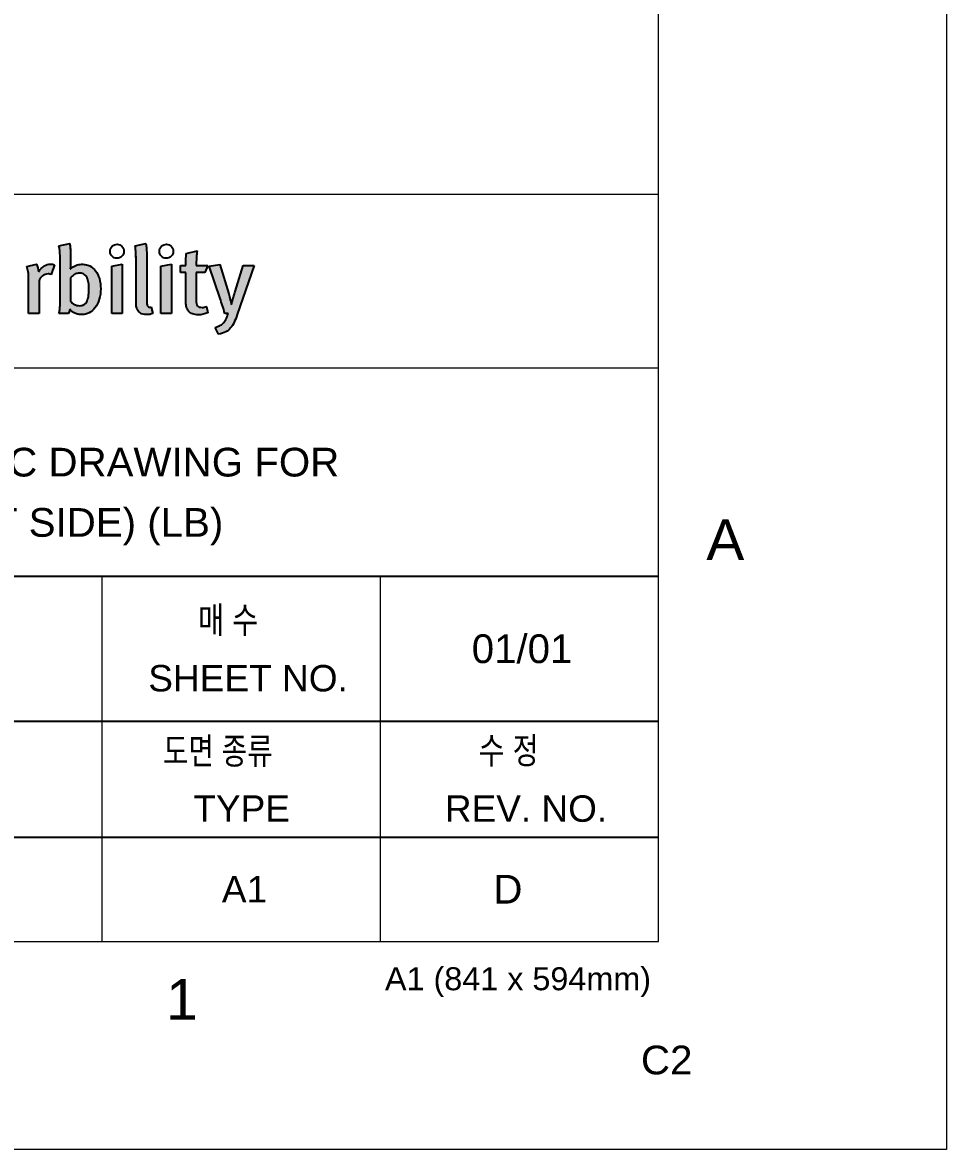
# Model space of a CAD drawing. Header units: inches. Extents: x 996 to 1837, y 0 to 594.
# Drawn here: x 1756.4 to 1836.8, y 0 to 98.1 of the extents above; entities that cross this region are included whole.
import ezdxf
from ezdxf.enums import TextEntityAlignment as Align

# ---------------------------------------------------------------- set-up
doc = ezdxf.new("R2010")
doc.units = ezdxf.units.IN
doc.header["$MEASUREMENT"] = 0
for name, color, linetype in [('BG 0 -1', 7, 'Continuous'), ('BG _U+B808_U+C774_U+C5B4 1', 7, 'Continuous'), ('BG Default', 7, 'Continuous'), ('BG VPORT', 7, 'Continuous'), ('FRAME', 7, 'Continuous')]:
    doc.layers.add(name, color=color, linetype=linetype)
doc.styles.add('Arial', font='arial.ttf')

msp = doc.modelspace()

# ---------------------------------------------------------------- hatches: boundary and pattern name
at = {"layer": 'BG 0 -1', "linetype": 'ByBlock', "true_color": 0x005bac}
h = msp.add_hatch(color=154, dxfattribs=at)
edge = h.paths.add_edge_path()
edge.add_spline(control_points=[(1767.759, 72.746), (1767.593, 72.68), (1767.411, 72.647), (1767.212, 72.647), (1766.98, 72.647), (1766.802, 72.692), (1766.678, 72.784), (1766.554, 72.875), (1766.462, 72.982), (1766.404, 73.106), (1766.346, 73.231), (1766.313, 73.361), (1766.305, 73.496), (1766.297, 73.631), (1766.293, 73.743), (1766.293, 73.832), (1766.293, 73.832), (1766.293, 77.402), (1766.293, 77.402), (1766.293, 77.546), (1766.291, 77.674), (1766.288, 77.788), (1766.286, 77.901), (1766.28, 78.004), (1766.272, 78.098), (1766.264, 78.192), (1766.255, 78.282), (1766.247, 78.367), (1766.239, 78.453), (1766.226, 78.54), (1766.21, 78.629), (1766.21, 78.629), (1767.146, 78.836), (1767.146, 78.836), (1767.179, 78.708), (1767.2, 78.554), (1767.208, 78.372), (1767.216, 78.189), (1767.22, 77.96), (1767.22, 77.684), (1767.22, 77.684), (1767.22, 74.13), (1767.22, 74.13), (1767.22, 73.986), (1767.222, 73.872), (1767.225, 73.786), (1767.227, 73.7), (1767.233, 73.631), (1767.241, 73.579), (1767.25, 73.526), (1767.259, 73.485), (1767.27, 73.454), (1767.281, 73.424), (1767.295, 73.398), (1767.312, 73.376), (1767.339, 73.337), (1767.382, 73.31), (1767.44, 73.293), (1767.498, 73.276), (1767.554, 73.282), (1767.61, 73.31), (1767.61, 73.31), (1767.759, 72.746), (1767.759, 72.746)], knot_values=[0, 0, 0, 0, 1, 1, 1, 2, 2, 2, 3, 3, 3, 4, 4, 4, 5, 5, 5, 6, 6, 6, 7, 7, 7, 8, 8, 8, 9, 9, 9, 10, 10, 10, 11, 11, 11, 12, 12, 12, 13, 13, 13, 14, 14, 14, 15, 15, 15, 16, 16, 16, 17, 17, 17, 18, 18, 18, 19, 19, 19, 20, 20, 20, 21, 21, 21, 21], degree=3, periodic=0)
h = msp.add_hatch(color=154, dxfattribs=at)
edge = h.paths.add_edge_path()
edge.add_spline(control_points=[(1772.539, 72.813), (1772.274, 72.691), (1772.001, 72.63), (1771.719, 72.63), (1771.515, 72.63), (1771.343, 72.658), (1771.205, 72.713), (1771.067, 72.768), (1770.955, 72.846), (1770.87, 72.945), (1770.784, 73.044), (1770.722, 73.159), (1770.683, 73.289), (1770.645, 73.419), (1770.625, 73.558), (1770.625, 73.707), (1770.625, 73.707), (1770.625, 76.3), (1770.625, 76.3), (1770.625, 76.3), (1770.161, 76.3), (1770.161, 76.3), (1770.161, 76.3), (1770.161, 76.93), (1770.161, 76.93), (1770.161, 76.93), (1770.625, 76.93), (1770.625, 76.93), (1770.625, 77.107), (1770.627, 77.283), (1770.63, 77.46), (1770.632, 77.637), (1770.645, 77.805), (1770.667, 77.966), (1770.667, 77.966), (1771.603, 78.189), (1771.603, 78.189), (1771.581, 78.018), (1771.563, 77.818), (1771.549, 77.588), (1771.535, 77.359), (1771.528, 77.14), (1771.528, 76.93), (1771.528, 76.93), (1772.531, 76.93), (1772.531, 76.93), (1772.531, 76.93), (1772.291, 76.3), (1772.291, 76.3), (1772.291, 76.3), (1771.52, 76.3), (1771.52, 76.3), (1771.52, 76.3), (1771.52, 73.947), (1771.52, 73.947), (1771.52, 73.688), (1771.556, 73.511), (1771.628, 73.417), (1771.7, 73.323), (1771.835, 73.276), (1772.034, 73.276), (1772.144, 73.276), (1772.274, 73.304), (1772.423, 73.359), (1772.423, 73.359), (1772.539, 72.813), (1772.539, 72.813)], knot_values=[0, 0, 0, 0, 1, 1, 1, 2, 2, 2, 3, 3, 3, 4, 4, 4, 5, 5, 5, 6, 6, 6, 7, 7, 7, 8, 8, 8, 9, 9, 9, 10, 10, 10, 11, 11, 11, 12, 12, 12, 13, 13, 13, 14, 14, 14, 15, 15, 15, 16, 16, 16, 17, 17, 17, 18, 18, 18, 19, 19, 19, 20, 20, 20, 21, 21, 21, 22, 22, 22, 22], degree=3, periodic=0)
h = msp.add_hatch(color=154, dxfattribs=at)
edge = h.paths.add_edge_path()
edge.add_spline(control_points=[(1758.902, 76.135), (1758.858, 76.151), (1758.817, 76.165), (1758.778, 76.176), (1758.739, 76.187), (1758.695, 76.192), (1758.646, 76.192), (1758.453, 76.192), (1758.284, 76.132), (1758.14, 76.01), (1757.997, 75.889), (1757.903, 75.742), (1757.859, 75.571), (1757.859, 75.571), (1757.859, 72.738), (1757.859, 72.738), (1757.859, 72.738), (1756.947, 72.738), (1756.947, 72.738), (1756.947, 72.738), (1756.947, 75.695), (1756.947, 75.695), (1756.947, 75.961), (1756.934, 76.183), (1756.906, 76.362), (1756.878, 76.542), (1756.842, 76.695), (1756.798, 76.822), (1756.798, 76.822), (1757.635, 77.038), (1757.635, 77.038), (1757.74, 76.839), (1757.792, 76.618), (1757.792, 76.375), (1757.958, 76.607), (1758.127, 76.777), (1758.298, 76.884), (1758.469, 76.992), (1758.657, 77.046), (1758.861, 77.046), (1758.983, 77.046), (1759.09, 77.024), (1759.184, 76.98), (1759.184, 76.98), (1758.902, 76.135), (1758.902, 76.135)], knot_values=[0, 0, 0, 0, 1, 1, 1, 2, 2, 2, 3, 3, 3, 4, 4, 4, 5, 5, 5, 6, 6, 6, 7, 7, 7, 8, 8, 8, 9, 9, 9, 10, 10, 10, 11, 11, 11, 12, 12, 12, 13, 13, 13, 14, 14, 14, 15, 15, 15, 15], degree=3, periodic=0)
for points in [[(1764.172, 72.738), (1764.172, 76.864), (1765.091, 77.029), (1765.091, 72.738)], [(1768.463, 72.738), (1768.463, 76.864), (1769.383, 77.029), (1769.383, 72.738)]]:
    msp.add_hatch(color=154, dxfattribs=at).paths.add_polyline_path(points)
h = msp.add_hatch(color=154, dxfattribs=at)
edge = h.paths.add_edge_path()
edge.add_spline(control_points=[(1775.099, 72.647), (1775.011, 72.393), (1774.922, 72.17), (1774.834, 71.98), (1774.745, 71.789), (1774.642, 71.625), (1774.523, 71.487), (1774.404, 71.349), (1774.261, 71.236), (1774.093, 71.147), (1773.924, 71.059), (1773.716, 70.992), (1773.467, 70.948), (1773.467, 70.948), (1773.169, 71.536), (1773.169, 71.536), (1773.312, 71.575), (1773.441, 71.622), (1773.554, 71.677), (1773.667, 71.733), (1773.769, 71.806), (1773.86, 71.897), (1773.952, 71.988), (1774.033, 72.101), (1774.105, 72.236), (1774.177, 72.372), (1774.243, 72.539), (1774.304, 72.738), (1774.304, 72.738), (1774.014, 72.738), (1774.014, 72.738), (1773.953, 72.975), (1773.887, 73.205), (1773.815, 73.425), (1773.743, 73.646), (1773.677, 73.851), (1773.616, 74.039), (1773.616, 74.039), (1772.663, 76.864), (1772.663, 76.864), (1772.663, 76.864), (1773.591, 77.021), (1773.591, 77.021), (1773.591, 77.021), (1774.362, 74.469), (1774.362, 74.469), (1774.378, 74.409), (1774.397, 74.329), (1774.42, 74.229), (1774.42, 74.229), (1774.494, 73.931), (1774.494, 73.931), (1774.522, 73.832), (1774.544, 73.743), (1774.561, 73.666), (1774.577, 73.588), (1774.588, 73.541), (1774.594, 73.525), (1774.594, 73.53), (1774.603, 73.57), (1774.623, 73.645), (1774.642, 73.72), (1774.665, 73.811), (1774.693, 73.918), (1774.721, 74.026), (1774.754, 74.145), (1774.793, 74.275), (1774.831, 74.404), (1774.87, 74.533), (1774.909, 74.66), (1774.909, 74.66), (1775.605, 76.93), (1775.605, 76.93), (1775.605, 76.93), (1776.582, 76.93), (1776.582, 76.93), (1776.582, 76.93), (1775.099, 72.647), (1775.099, 72.647)], knot_values=[0, 0, 0, 0, 1, 1, 1, 2, 2, 2, 3, 3, 3, 4, 4, 4, 5, 5, 5, 6, 6, 6, 7, 7, 7, 8, 8, 8, 9, 9, 9, 10, 10, 10, 11, 11, 11, 12, 12, 12, 13, 13, 13, 14, 14, 14, 15, 15, 15, 16, 16, 16, 17, 17, 17, 18, 18, 18, 19, 19, 19, 20, 20, 20, 21, 21, 21, 22, 22, 22, 23, 23, 23, 24, 24, 24, 25, 25, 25, 26, 26, 26, 26], degree=3, periodic=0)
at = {"layer": 'BG Default', "linetype": 'ByBlock', "true_color": 0x4482f4}
h = msp.add_hatch(color=163, dxfattribs=at)
h.paths.add_polyline_path([(1759.681, 77.626), (1759.681, 73.674), (1759.679, 73.476), (1759.673, 73.314), (1759.664, 73.179), (1759.652, 73.065), (1759.638, 72.969), (1759.619, 72.887), (1759.598, 72.812), (1759.574, 72.738), (1760.41, 72.738), (1760.43, 72.775), (1760.447, 72.812), (1760.461, 72.85), (1760.473, 72.887), (1760.496, 72.984), (1760.526, 73.127), (1760.576, 73.069), (1760.628, 73.015), (1760.681, 72.964), (1760.736, 72.917), (1760.793, 72.874), (1760.852, 72.835), (1760.913, 72.799), (1760.976, 72.767), (1761.04, 72.739), (1761.107, 72.714), (1761.175, 72.694), (1761.246, 72.677), (1761.318, 72.664), (1761.392, 72.654), (1761.468, 72.649), (1761.546, 72.647), (1761.636, 72.649), (1761.724, 72.657), (1761.811, 72.669), (1761.896, 72.687), (1761.979, 72.71), (1762.06, 72.738), (1762.139, 72.77), (1762.217, 72.808), (1762.292, 72.851), (1762.365, 72.898), (1762.435, 72.949), (1762.502, 73.004), (1762.567, 73.064), (1762.63, 73.127), (1762.69, 73.196), (1762.747, 73.268), (1762.801, 73.344), (1762.852, 73.424), (1762.901, 73.508), (1762.946, 73.595), (1762.988, 73.686), (1763.026, 73.781), (1763.062, 73.879), (1763.095, 73.98), (1763.124, 74.085), (1763.149, 74.193), (1763.17, 74.304), (1763.188, 74.418), (1763.202, 74.534), (1763.211, 74.653), (1763.217, 74.775), (1763.219, 74.9), (1763.217, 75.021), (1763.212, 75.139), (1763.203, 75.253), (1763.19, 75.365), (1763.174, 75.474), (1763.154, 75.58), (1763.13, 75.683), (1763.103, 75.783), (1763.073, 75.879), (1763.039, 75.972), (1763.003, 76.061), (1762.963, 76.147), (1762.921, 76.229), (1762.875, 76.308), (1762.827, 76.382), (1762.776, 76.454), (1762.722, 76.521), (1762.664, 76.584), (1762.604, 76.644), (1762.542, 76.699), (1762.476, 76.75), (1762.408, 76.798), (1762.336, 76.841), (1762.262, 76.88), (1762.185, 76.915), (1762.107, 76.945), (1762.025, 76.971), (1761.942, 76.992), (1761.857, 77.008), (1761.769, 77.02), (1761.679, 77.027), (1761.587, 77.029), (1761.513, 77.028), (1761.441, 77.023), (1761.371, 77.016), (1761.303, 77.006), (1761.237, 76.992), (1761.172, 76.976), (1761.109, 76.957), (1761.048, 76.934), (1760.989, 76.908), (1760.93, 76.879), (1760.872, 76.846), (1760.814, 76.809), (1760.758, 76.768), (1760.702, 76.724), (1760.647, 76.675), (1760.593, 76.623), (1760.56, 76.632), (1760.564, 76.645), (1760.568, 76.669), (1760.576, 76.748), (1760.582, 76.868), (1760.584, 77.029), (1760.584, 78.007), (1760.581, 78.239), (1760.572, 78.438), (1760.564, 78.531), (1760.552, 78.63), (1760.537, 78.735), (1760.518, 78.844), (1759.574, 78.637), (1759.6, 78.546), (1759.623, 78.447), (1759.642, 78.341), (1759.657, 78.226), (1759.667, 78.1), (1759.675, 77.958)])
h.paths.add_polyline_path([(1760.593, 75.836), (1760.625, 75.875), (1760.659, 75.913), (1760.734, 75.988), (1760.816, 76.058), (1760.907, 76.126), (1760.957, 76.157), (1761.009, 76.184), (1761.064, 76.207), (1761.123, 76.226), (1761.185, 76.24), (1761.249, 76.251), (1761.317, 76.257), (1761.388, 76.259), (1761.449, 76.257), (1761.506, 76.252), (1761.561, 76.244), (1761.613, 76.232), (1761.662, 76.217), (1761.707, 76.198), (1761.75, 76.176), (1761.79, 76.151), (1761.827, 76.123), (1761.863, 76.092), (1761.896, 76.059), (1761.928, 76.024), (1761.957, 75.986), (1761.985, 75.945), (1762.011, 75.902), (1762.034, 75.857), (1762.056, 75.809), (1762.076, 75.76), (1762.094, 75.709), (1762.111, 75.655), (1762.126, 75.6), (1762.138, 75.543), (1762.149, 75.483), (1762.159, 75.422), (1762.173, 75.296), (1762.183, 75.165), (1762.19, 75.031), (1762.192, 74.892), (1762.189, 74.702), (1762.18, 74.526), (1762.164, 74.364), (1762.143, 74.217), (1762.13, 74.148), (1762.116, 74.083), (1762.1, 74.021), (1762.082, 73.963), (1762.063, 73.908), (1762.043, 73.857), (1762.021, 73.809), (1761.997, 73.765), (1761.972, 73.724), (1761.945, 73.685), (1761.916, 73.65), (1761.885, 73.617), (1761.852, 73.586), (1761.818, 73.558), (1761.781, 73.533), (1761.743, 73.51), (1761.703, 73.49), (1761.661, 73.473), (1761.618, 73.459), (1761.572, 73.447), (1761.525, 73.437), (1761.475, 73.431), (1761.424, 73.427), (1761.372, 73.425), (1761.31, 73.427), (1761.251, 73.432), (1761.193, 73.441), (1761.136, 73.453), (1761.082, 73.469), (1761.029, 73.488), (1760.978, 73.511), (1760.928, 73.537), (1760.834, 73.595), (1760.747, 73.656), (1760.666, 73.721), (1760.593, 73.79)], flags=16)
at = {"layer": 'BG Default', "linetype": 'ByBlock', "true_color": 0x266df2}
h = msp.add_hatch(color=150, dxfattribs=at)
h.paths.add_polyline_path([(1760.593, 76.623), (1760.56, 76.632), (1760.564, 76.645), (1760.568, 76.669), (1760.576, 76.748), (1760.582, 76.868), (1760.584, 77.029), (1760.584, 78.007), (1760.581, 78.239), (1760.572, 78.438), (1760.564, 78.531), (1760.552, 78.63), (1760.537, 78.735), (1760.518, 78.844), (1759.574, 78.637), (1759.6, 78.546), (1759.623, 78.447), (1759.642, 78.341), (1759.657, 78.226), (1759.667, 78.1), (1759.675, 77.958), (1759.68, 77.8), (1759.681, 77.626), (1759.681, 73.674), (1759.679, 73.476), (1759.673, 73.314), (1759.664, 73.179), (1759.652, 73.065), (1759.638, 72.969), (1759.619, 72.887), (1759.598, 72.812), (1759.574, 72.738), (1760.41, 72.738), (1760.43, 72.775), (1760.447, 72.812), (1760.461, 72.85), (1760.473, 72.887), (1760.496, 72.984), (1760.526, 73.127), (1760.576, 73.069), (1760.628, 73.015), (1760.681, 72.964), (1760.736, 72.917), (1760.793, 72.874), (1760.852, 72.835), (1760.913, 72.799), (1760.976, 72.767), (1761.04, 72.739), (1761.107, 72.714), (1761.175, 72.694), (1761.246, 72.677), (1761.318, 72.664), (1761.392, 72.654), (1761.468, 72.649), (1761.546, 72.647), (1761.636, 72.649), (1761.724, 72.657), (1761.811, 72.669), (1761.896, 72.687), (1761.979, 72.71), (1762.06, 72.738), (1762.139, 72.77), (1762.217, 72.808), (1762.292, 72.851), (1762.365, 72.898), (1762.435, 72.949), (1762.502, 73.004), (1762.567, 73.064), (1762.63, 73.127), (1762.69, 73.196), (1762.747, 73.268), (1762.801, 73.344), (1762.852, 73.424), (1762.901, 73.508), (1762.946, 73.595), (1762.988, 73.686), (1763.026, 73.781), (1763.062, 73.879), (1763.095, 73.98), (1763.124, 74.085), (1763.149, 74.193), (1763.17, 74.304), (1763.188, 74.418), (1763.202, 74.534), (1763.211, 74.653), (1763.217, 74.775), (1763.219, 74.9), (1763.217, 75.021), (1763.212, 75.139), (1763.203, 75.253), (1763.19, 75.365), (1763.174, 75.474), (1763.154, 75.58), (1763.13, 75.683), (1763.103, 75.783), (1763.073, 75.879), (1763.039, 75.972), (1763.003, 76.061), (1762.963, 76.147), (1762.921, 76.229), (1762.875, 76.308), (1762.827, 76.382), (1762.776, 76.454), (1762.722, 76.521), (1762.664, 76.584), (1762.604, 76.644), (1762.542, 76.699), (1762.476, 76.75), (1762.408, 76.798), (1762.336, 76.841), (1762.262, 76.88), (1762.185, 76.915), (1762.107, 76.945), (1762.025, 76.971), (1761.942, 76.992), (1761.857, 77.008), (1761.769, 77.02), (1761.679, 77.027), (1761.587, 77.029), (1761.513, 77.028), (1761.441, 77.023), (1761.371, 77.016), (1761.303, 77.006), (1761.237, 76.992), (1761.172, 76.976), (1761.109, 76.957), (1761.048, 76.934), (1760.989, 76.908), (1760.93, 76.879), (1760.872, 76.846), (1760.814, 76.809), (1760.758, 76.768), (1760.702, 76.724)])
h.paths.add_polyline_path([(1760.593, 75.836), (1760.625, 75.875), (1760.659, 75.913), (1760.734, 75.988), (1760.816, 76.058), (1760.907, 76.126), (1760.957, 76.157), (1761.009, 76.184), (1761.064, 76.207), (1761.123, 76.226), (1761.185, 76.24), (1761.249, 76.251), (1761.317, 76.257), (1761.388, 76.259), (1761.449, 76.257), (1761.506, 76.252), (1761.561, 76.244), (1761.613, 76.232), (1761.662, 76.217), (1761.707, 76.198), (1761.75, 76.176), (1761.79, 76.151), (1761.827, 76.123), (1761.863, 76.092), (1761.896, 76.059), (1761.928, 76.024), (1761.957, 75.986), (1761.985, 75.945), (1762.011, 75.902), (1762.034, 75.857), (1762.056, 75.809), (1762.076, 75.76), (1762.094, 75.709), (1762.111, 75.655), (1762.126, 75.6), (1762.138, 75.543), (1762.149, 75.483), (1762.159, 75.422), (1762.173, 75.296), (1762.183, 75.165), (1762.19, 75.031), (1762.192, 74.892), (1762.189, 74.702), (1762.18, 74.526), (1762.164, 74.364), (1762.143, 74.217), (1762.13, 74.148), (1762.116, 74.083), (1762.1, 74.021), (1762.082, 73.963), (1762.063, 73.908), (1762.043, 73.857), (1762.021, 73.809), (1761.997, 73.765), (1761.972, 73.724), (1761.945, 73.685), (1761.916, 73.65), (1761.885, 73.617), (1761.852, 73.586), (1761.818, 73.558), (1761.781, 73.533), (1761.743, 73.51), (1761.703, 73.49), (1761.661, 73.473), (1761.618, 73.459), (1761.572, 73.447), (1761.525, 73.437), (1761.475, 73.431), (1761.424, 73.427), (1761.372, 73.425), (1761.31, 73.427), (1761.251, 73.432), (1761.193, 73.441), (1761.136, 73.453), (1761.082, 73.469), (1761.029, 73.488), (1760.978, 73.511), (1760.928, 73.537), (1760.834, 73.595), (1760.747, 73.656), (1760.666, 73.721), (1760.593, 73.79)], flags=16)

# ---------------------------------------------------------------- linework, layer by layer
at = {"layer": 'BG 0 -1', "color": 7, "linetype": 'Continuous', "lineweight": 9}
for p, q in [((1836.803, 594), (1836.803, 0)), ((1811.735, 18.107), (1811.735, 576.746)), ((1662.467, 83.143), (1811.735, 83.143)), ((1662.467, 68.031), (1811.735, 68.031)), ((1763.324, 49.877), (1763.324, 18.107)), ((1787.529, 49.877), (1787.529, 18.107)), ((1020.915, 18.107), (1811.735, 18.107)), ((1836.803, 0), (995.803, 0))]:
    msp.add_line(p, q, dxfattribs=at)
at = {"layer": 'BG 0 -1', "color": 7, "linetype": 'Continuous', "lineweight": 0}
for points in [[(1764.172, 72.738), (1764.172, 76.864), (1765.091, 77.029), (1765.091, 72.738)], [(1768.463, 72.738), (1768.463, 76.864), (1769.383, 77.029), (1769.383, 72.738)]]:
    msp.add_lwpolyline(points, close=True, dxfattribs=at)
for points, knots in [([(1765.24, 78.156), (1765.24, 77.99), (1765.181, 77.848), (1765.062, 77.729), (1764.943, 77.61), (1764.798, 77.551), (1764.627, 77.551), (1764.462, 77.551), (1764.322, 77.61), (1764.209, 77.729), (1764.096, 77.848), (1764.039, 77.99), (1764.039, 78.156), (1764.039, 78.327), (1764.097, 78.472), (1764.213, 78.591), (1764.329, 78.71), (1764.473, 78.769), (1764.644, 78.769), (1764.804, 78.769), (1764.943, 78.711), (1765.062, 78.595), (1765.181, 78.479), (1765.24, 78.333), (1765.24, 78.156)], [0, 0, 0, 0, 1, 1, 1, 2, 2, 2, 3, 3, 3, 4, 4, 4, 5, 5, 5, 6, 6, 6, 7, 7, 7, 8, 8, 8, 8]), ([(1767.759, 72.746), (1767.593, 72.68), (1767.411, 72.647), (1767.212, 72.647), (1766.98, 72.647), (1766.802, 72.692), (1766.678, 72.784), (1766.554, 72.875), (1766.462, 72.982), (1766.404, 73.106), (1766.346, 73.231), (1766.313, 73.361), (1766.305, 73.496), (1766.297, 73.631), (1766.293, 73.743), (1766.293, 73.832), (1766.293, 73.832), (1766.293, 77.402), (1766.293, 77.402), (1766.293, 77.546), (1766.291, 77.674), (1766.288, 77.788), (1766.286, 77.901), (1766.28, 78.004), (1766.272, 78.098), (1766.264, 78.192), (1766.255, 78.282), (1766.247, 78.367), (1766.239, 78.453), (1766.226, 78.54), (1766.21, 78.629), (1766.21, 78.629), (1767.146, 78.836), (1767.146, 78.836), (1767.179, 78.708), (1767.2, 78.554), (1767.208, 78.372), (1767.216, 78.189), (1767.22, 77.96), (1767.22, 77.684), (1767.22, 77.684), (1767.22, 74.13), (1767.22, 74.13), (1767.22, 73.986), (1767.222, 73.872), (1767.225, 73.786), (1767.227, 73.7), (1767.233, 73.631), (1767.241, 73.579), (1767.25, 73.526), (1767.259, 73.485), (1767.27, 73.454), (1767.281, 73.424), (1767.295, 73.398), (1767.312, 73.376), (1767.339, 73.337), (1767.382, 73.31), (1767.44, 73.293), (1767.498, 73.276), (1767.554, 73.282), (1767.61, 73.31), (1767.61, 73.31), (1767.759, 72.746), (1767.759, 72.746)], [0, 0, 0, 0, 1, 1, 1, 2, 2, 2, 3, 3, 3, 4, 4, 4, 5, 5, 5, 6, 6, 6, 7, 7, 7, 8, 8, 8, 9, 9, 9, 10, 10, 10, 11, 11, 11, 12, 12, 12, 13, 13, 13, 14, 14, 14, 15, 15, 15, 16, 16, 16, 17, 17, 17, 18, 18, 18, 19, 19, 19, 20, 20, 20, 21, 21, 21, 21]), ([(1769.532, 78.156), (1769.532, 77.99), (1769.473, 77.848), (1769.354, 77.729), (1769.235, 77.61), (1769.09, 77.551), (1768.919, 77.551), (1768.753, 77.551), (1768.614, 77.61), (1768.5, 77.729), (1768.387, 77.848), (1768.331, 77.99), (1768.331, 78.156), (1768.331, 78.327), (1768.389, 78.472), (1768.505, 78.591), (1768.621, 78.71), (1768.764, 78.769), (1768.936, 78.769), (1769.096, 78.769), (1769.235, 78.711), (1769.354, 78.595), (1769.473, 78.479), (1769.532, 78.333), (1769.532, 78.156)], [0, 0, 0, 0, 1, 1, 1, 2, 2, 2, 3, 3, 3, 4, 4, 4, 5, 5, 5, 6, 6, 6, 7, 7, 7, 8, 8, 8, 8]), ([(1772.539, 72.813), (1772.274, 72.691), (1772.001, 72.63), (1771.719, 72.63), (1771.515, 72.63), (1771.343, 72.658), (1771.205, 72.713), (1771.067, 72.768), (1770.955, 72.846), (1770.87, 72.945), (1770.784, 73.044), (1770.722, 73.159), (1770.683, 73.289), (1770.645, 73.419), (1770.625, 73.558), (1770.625, 73.707), (1770.625, 73.707), (1770.625, 76.3), (1770.625, 76.3), (1770.625, 76.3), (1770.161, 76.3), (1770.161, 76.3), (1770.161, 76.3), (1770.161, 76.93), (1770.161, 76.93), (1770.161, 76.93), (1770.625, 76.93), (1770.625, 76.93), (1770.625, 77.107), (1770.627, 77.283), (1770.63, 77.46), (1770.632, 77.637), (1770.645, 77.805), (1770.667, 77.966), (1770.667, 77.966), (1771.603, 78.189), (1771.603, 78.189), (1771.581, 78.018), (1771.563, 77.818), (1771.549, 77.588), (1771.535, 77.359), (1771.528, 77.14), (1771.528, 76.93), (1771.528, 76.93), (1772.531, 76.93), (1772.531, 76.93), (1772.531, 76.93), (1772.291, 76.3), (1772.291, 76.3), (1772.291, 76.3), (1771.52, 76.3), (1771.52, 76.3), (1771.52, 76.3), (1771.52, 73.947), (1771.52, 73.947), (1771.52, 73.688), (1771.556, 73.511), (1771.628, 73.417), (1771.7, 73.323), (1771.835, 73.276), (1772.034, 73.276), (1772.144, 73.276), (1772.274, 73.304), (1772.423, 73.359), (1772.423, 73.359), (1772.539, 72.813), (1772.539, 72.813)], [0, 0, 0, 0, 1, 1, 1, 2, 2, 2, 3, 3, 3, 4, 4, 4, 5, 5, 5, 6, 6, 6, 7, 7, 7, 8, 8, 8, 9, 9, 9, 10, 10, 10, 11, 11, 11, 12, 12, 12, 13, 13, 13, 14, 14, 14, 15, 15, 15, 16, 16, 16, 17, 17, 17, 18, 18, 18, 19, 19, 19, 20, 20, 20, 21, 21, 21, 22, 22, 22, 22]), ([(1758.902, 76.135), (1758.858, 76.151), (1758.817, 76.165), (1758.778, 76.176), (1758.739, 76.187), (1758.695, 76.192), (1758.646, 76.192), (1758.453, 76.192), (1758.284, 76.132), (1758.14, 76.01), (1757.997, 75.889), (1757.903, 75.742), (1757.859, 75.571), (1757.859, 75.571), (1757.859, 72.738), (1757.859, 72.738), (1757.859, 72.738), (1756.947, 72.738), (1756.947, 72.738), (1756.947, 72.738), (1756.947, 75.695), (1756.947, 75.695), (1756.947, 75.961), (1756.934, 76.183), (1756.906, 76.362), (1756.878, 76.542), (1756.842, 76.695), (1756.798, 76.822), (1756.798, 76.822), (1757.635, 77.038), (1757.635, 77.038), (1757.74, 76.839), (1757.792, 76.618), (1757.792, 76.375), (1757.958, 76.607), (1758.127, 76.777), (1758.298, 76.884), (1758.469, 76.992), (1758.657, 77.046), (1758.861, 77.046), (1758.983, 77.046), (1759.09, 77.024), (1759.184, 76.98), (1759.184, 76.98), (1758.902, 76.135), (1758.902, 76.135)], [0, 0, 0, 0, 1, 1, 1, 2, 2, 2, 3, 3, 3, 4, 4, 4, 5, 5, 5, 6, 6, 6, 7, 7, 7, 8, 8, 8, 9, 9, 9, 10, 10, 10, 11, 11, 11, 12, 12, 12, 13, 13, 13, 14, 14, 14, 15, 15, 15, 15]), ([(1775.099, 72.647), (1775.011, 72.393), (1774.922, 72.17), (1774.834, 71.98), (1774.745, 71.789), (1774.642, 71.625), (1774.523, 71.487), (1774.404, 71.349), (1774.261, 71.236), (1774.093, 71.147), (1773.924, 71.059), (1773.716, 70.992), (1773.467, 70.948), (1773.467, 70.948), (1773.169, 71.536), (1773.169, 71.536), (1773.312, 71.575), (1773.441, 71.622), (1773.554, 71.677), (1773.667, 71.733), (1773.769, 71.806), (1773.86, 71.897), (1773.952, 71.988), (1774.033, 72.101), (1774.105, 72.236), (1774.177, 72.372), (1774.243, 72.539), (1774.304, 72.738), (1774.304, 72.738), (1774.014, 72.738), (1774.014, 72.738), (1773.953, 72.975), (1773.887, 73.205), (1773.815, 73.425), (1773.743, 73.646), (1773.677, 73.851), (1773.616, 74.039), (1773.616, 74.039), (1772.663, 76.864), (1772.663, 76.864), (1772.663, 76.864), (1773.591, 77.021), (1773.591, 77.021), (1773.591, 77.021), (1774.362, 74.469), (1774.362, 74.469), (1774.378, 74.409), (1774.397, 74.329), (1774.42, 74.229), (1774.42, 74.229), (1774.494, 73.931), (1774.494, 73.931), (1774.522, 73.832), (1774.544, 73.743), (1774.561, 73.666), (1774.577, 73.588), (1774.588, 73.541), (1774.594, 73.525), (1774.594, 73.53), (1774.603, 73.57), (1774.623, 73.645), (1774.642, 73.72), (1774.665, 73.811), (1774.693, 73.918), (1774.721, 74.026), (1774.754, 74.145), (1774.793, 74.275), (1774.831, 74.404), (1774.87, 74.533), (1774.909, 74.66), (1774.909, 74.66), (1775.605, 76.93), (1775.605, 76.93), (1775.605, 76.93), (1776.582, 76.93), (1776.582, 76.93), (1776.582, 76.93), (1775.099, 72.647), (1775.099, 72.647)], [0, 0, 0, 0, 1, 1, 1, 2, 2, 2, 3, 3, 3, 4, 4, 4, 5, 5, 5, 6, 6, 6, 7, 7, 7, 8, 8, 8, 9, 9, 9, 10, 10, 10, 11, 11, 11, 12, 12, 12, 13, 13, 13, 14, 14, 14, 15, 15, 15, 16, 16, 16, 17, 17, 17, 18, 18, 18, 19, 19, 19, 20, 20, 20, 21, 21, 21, 22, 22, 22, 23, 23, 23, 24, 24, 24, 25, 25, 25, 26, 26, 26, 26])]:
    msp.add_open_spline(points, degree=3, knots=knots, dxfattribs=at)
at = {"layer": 'BG _U+B808_U+C774_U+C5B4 1', "color": 7, "linetype": 'Continuous', "lineweight": 25}
for p, q in [((1759.574, 78.637), (1760.518, 78.844)), ((1766.21, 78.629), (1767.146, 78.836)), ((1759.681, 73.674), (1759.681, 77.626)), ((1760.584, 78.007), (1760.584, 77.029)), ((1766.272, 78.098), (1766.247, 78.367)), ((1766.293, 77.402), (1766.288, 77.788)), ((1767.22, 77.684), (1767.22, 74.13)), ((1770.667, 77.966), (1771.603, 78.189)), ((1756.798, 76.822), (1757.635, 77.038)), ((1759.184, 76.98), (1758.902, 76.135)), ((1760.56, 76.632), (1760.593, 76.623)), ((1764.172, 76.864), (1765.091, 77.029)), ((1764.172, 72.738), (1764.172, 76.864)), ((1765.091, 77.029), (1765.091, 72.738)), ((1766.293, 73.832), (1766.293, 77.402)), ((1768.463, 76.864), (1769.383, 77.029)), ((1768.463, 72.738), (1768.463, 76.864)), ((1769.383, 77.029), (1769.383, 72.738)), ((1770.161, 76.3), (1770.161, 76.93)), ((1770.161, 76.93), (1770.625, 76.93)), ((1770.625, 76.93), (1770.63, 77.46)), ((1771.528, 76.93), (1772.531, 76.93)), ((1772.531, 76.93), (1772.291, 76.3)), ((1772.663, 76.864), (1773.591, 77.021)), ((1773.616, 74.039), (1772.663, 76.864)), ((1773.591, 77.021), (1774.362, 74.469)), ((1774.909, 74.66), (1775.605, 76.93)), ((1776.582, 76.93), (1775.099, 72.647)), ((1775.605, 76.93), (1776.582, 76.93)), ((1756.947, 72.738), (1756.947, 75.695)), ((1757.859, 75.571), (1757.859, 72.738)), ((1758.902, 76.135), (1758.778, 76.176)), ((1760.593, 75.836), (1760.593, 73.79)), ((1770.625, 76.3), (1770.161, 76.3)), ((1770.625, 73.707), (1770.625, 76.3)), ((1772.291, 76.3), (1771.52, 76.3)), ((1771.52, 76.3), (1771.52, 73.947)), ((1774.362, 74.469), (1774.42, 74.229)), ((1774.42, 74.229), (1774.494, 73.931)), ((1774.594, 73.525), (1774.623, 73.645)), ((1757.859, 72.738), (1756.947, 72.738)), ((1760.41, 72.738), (1759.574, 72.738)), ((1765.091, 72.738), (1764.172, 72.738)), ((1767.61, 73.31), (1767.759, 72.746)), ((1769.383, 72.738), (1768.463, 72.738)), ((1772.423, 73.359), (1772.539, 72.813)), ((1774.304, 72.738), (1774.014, 72.738)), ((1773.467, 70.948), (1773.169, 71.536))]:
    msp.add_line(p, q, dxfattribs=at)
for points, knots in [([(1759.681, 77.626), (1759.681, 77.869), (1759.673, 78.069), (1759.657, 78.226), (1759.64, 78.384), (1759.612, 78.521), (1759.574, 78.637)], [13, 13, 13, 13, 14, 14, 14, 15, 15, 15, 15]), ([(1764.209, 77.729), (1764.096, 77.848), (1764.039, 77.99), (1764.039, 78.156), (1764.039, 78.327), (1764.097, 78.472), (1764.213, 78.591)], [3, 3, 3, 3, 4, 4, 4, 5, 5, 5, 5]), ([(1764.213, 78.591), (1764.329, 78.71), (1764.473, 78.769), (1764.644, 78.769), (1764.804, 78.769), (1764.943, 78.711), (1765.062, 78.595)], [5, 5, 5, 5, 6, 6, 6, 7, 7, 7, 7]), ([(1767.146, 78.836), (1767.179, 78.708), (1767.2, 78.554), (1767.208, 78.372), (1767.216, 78.189), (1767.22, 77.96), (1767.22, 77.684)], [11, 11, 11, 11, 12, 12, 12, 13, 13, 13, 13]), ([(1768.5, 77.729), (1768.387, 77.848), (1768.331, 77.99), (1768.331, 78.156), (1768.331, 78.327), (1768.389, 78.472), (1768.505, 78.591)], [3, 3, 3, 3, 4, 4, 4, 5, 5, 5, 5]), ([(1768.505, 78.591), (1768.621, 78.71), (1768.764, 78.769), (1768.936, 78.769), (1769.096, 78.769), (1769.235, 78.711), (1769.354, 78.595)], [5, 5, 5, 5, 6, 6, 6, 7, 7, 7, 7]), ([(1765.24, 78.156), (1765.24, 77.99), (1765.181, 77.848), (1765.062, 77.729), (1764.943, 77.61), (1764.798, 77.551), (1764.627, 77.551), (1764.462, 77.551), (1764.322, 77.61), (1764.209, 77.729)], [0, 0, 0, 0, 1, 1, 1, 2, 2, 2, 3, 3, 3, 3]), ([(1769.532, 78.156), (1769.532, 77.99), (1769.473, 77.848), (1769.354, 77.729), (1769.235, 77.61), (1769.09, 77.551), (1768.919, 77.551), (1768.753, 77.551), (1768.614, 77.61), (1768.5, 77.729)], [0, 0, 0, 0, 1, 1, 1, 2, 2, 2, 3, 3, 3, 3]), ([(1758.298, 76.884), (1758.469, 76.992), (1758.657, 77.046), (1758.861, 77.046), (1758.983, 77.046), (1759.09, 77.024), (1759.184, 76.98)], [12, 12, 12, 12, 13, 13, 13, 14, 14, 14, 14]), ([(1761.048, 76.934), (1761.209, 76.998), (1761.388, 77.029), (1761.587, 77.029), (1761.836, 77.029), (1762.061, 76.98), (1762.262, 76.88)], [23, 23, 23, 23, 24, 24, 24, 25, 25, 25, 25]), ([(1762.262, 76.88), (1762.464, 76.781), (1762.635, 76.639), (1762.776, 76.454), (1762.917, 76.269), (1763.026, 76.045), (1763.103, 75.783)], [25, 25, 25, 25, 26, 26, 26, 27, 27, 27, 27]), ([(1758.778, 76.176), (1758.739, 76.187), (1758.695, 76.192), (1758.646, 76.192), (1758.453, 76.192), (1758.284, 76.132), (1758.14, 76.01), (1757.997, 75.889), (1757.903, 75.742), (1757.859, 75.571)], [1, 1, 1, 1, 2, 2, 2, 3, 3, 3, 4, 4, 4, 4]), ([(1761.79, 76.151), (1761.688, 76.223), (1761.554, 76.259), (1761.388, 76.259), (1761.195, 76.259), (1761.035, 76.215), (1760.907, 76.126)], [3, 3, 3, 3, 4, 4, 4, 5, 5, 5, 5]), ([(1774.623, 73.645), (1774.642, 73.72), (1774.665, 73.811), (1774.693, 73.918), (1774.721, 74.026), (1774.754, 74.145), (1774.793, 74.275), (1774.831, 74.404), (1774.87, 74.533), (1774.909, 74.66)], [20, 20, 20, 20, 21, 21, 21, 22, 22, 22, 23, 23, 23, 23]), ([(1760.928, 73.537), (1761.058, 73.463), (1761.206, 73.425), (1761.372, 73.425), (1761.659, 73.425), (1761.867, 73.539), (1761.997, 73.765)], [8, 8, 8, 8, 9, 9, 9, 10, 10, 10, 10]), ([(1763.095, 73.98), (1763.012, 73.704), (1762.896, 73.467), (1762.747, 73.268), (1762.598, 73.069), (1762.421, 72.916), (1762.217, 72.808)], [1, 1, 1, 1, 2, 2, 2, 3, 3, 3, 3]), ([(1767.225, 73.786), (1767.227, 73.7), (1767.233, 73.631), (1767.241, 73.579), (1767.25, 73.526), (1767.259, 73.485), (1767.27, 73.454)], [15, 15, 15, 15, 16, 16, 16, 17, 17, 17, 17]), ([(1774.014, 72.738), (1773.953, 72.975), (1773.887, 73.205), (1773.815, 73.425), (1773.743, 73.646), (1773.677, 73.851), (1773.616, 74.039)], [10, 10, 10, 10, 11, 11, 11, 12, 12, 12, 12]), ([(1759.574, 72.738), (1759.59, 72.788), (1759.606, 72.837), (1759.619, 72.887), (1759.633, 72.937), (1759.644, 72.996), (1759.652, 73.065), (1759.661, 73.134), (1759.668, 73.217), (1759.673, 73.314)], [8, 8, 8, 8, 9, 9, 9, 10, 10, 10, 11, 11, 11, 11]), ([(1762.217, 72.808), (1762.012, 72.701), (1761.788, 72.647), (1761.546, 72.647), (1761.126, 72.647), (1760.786, 72.807), (1760.526, 73.127)], [3, 3, 3, 3, 4, 4, 4, 5, 5, 5, 5]), ([(1767.759, 72.746), (1767.593, 72.68), (1767.411, 72.647), (1767.212, 72.647), (1766.98, 72.647), (1766.802, 72.692), (1766.678, 72.784)], [0, 0, 0, 0, 1, 1, 1, 2, 2, 2, 2]), ([(1772.539, 72.813), (1772.274, 72.691), (1772.001, 72.63), (1771.719, 72.63), (1771.515, 72.63), (1771.343, 72.658), (1771.205, 72.713)], [0, 0, 0, 0, 1, 1, 1, 2, 2, 2, 2]), ([(1771.628, 73.417), (1771.7, 73.323), (1771.835, 73.276), (1772.034, 73.276), (1772.144, 73.276), (1772.274, 73.304), (1772.423, 73.359)], [19, 19, 19, 19, 20, 20, 20, 21, 21, 21, 21]), ([(1773.554, 71.677), (1773.667, 71.733), (1773.769, 71.806), (1773.86, 71.897), (1773.952, 71.988), (1774.033, 72.101), (1774.105, 72.236)], [6, 6, 6, 6, 7, 7, 7, 8, 8, 8, 8]), ([(1774.834, 71.98), (1774.745, 71.789), (1774.642, 71.625), (1774.523, 71.487), (1774.404, 71.349), (1774.261, 71.236), (1774.093, 71.147)], [1, 1, 1, 1, 2, 2, 2, 3, 3, 3, 3])]:
    msp.add_open_spline(points, degree=3, knots=knots, dxfattribs=at)
for points in [[(1760.518, 78.844), (1760.546, 78.695), (1760.564, 78.559), (1760.572, 78.438)], [(1765.062, 78.595), (1765.181, 78.479), (1765.24, 78.333), (1765.24, 78.156)], [(1766.247, 78.367), (1766.239, 78.453), (1766.226, 78.54), (1766.21, 78.629)], [(1769.354, 78.595), (1769.473, 78.479), (1769.532, 78.333), (1769.532, 78.156)], [(1760.572, 78.438), (1760.58, 78.316), (1760.584, 78.173), (1760.584, 78.007)], [(1766.288, 77.788), (1766.286, 77.901), (1766.28, 78.004), (1766.272, 78.098)], [(1770.63, 77.46), (1770.632, 77.637), (1770.645, 77.805), (1770.667, 77.966)], [(1771.549, 77.588), (1771.535, 77.359), (1771.528, 77.14), (1771.528, 76.93)], [(1771.603, 78.189), (1771.581, 78.018), (1771.563, 77.818), (1771.549, 77.588)], [(1756.906, 76.362), (1756.878, 76.542), (1756.842, 76.695), (1756.798, 76.822)], [(1757.635, 77.038), (1757.74, 76.839), (1757.792, 76.618), (1757.792, 76.375)], [(1757.792, 76.375), (1757.958, 76.607), (1758.127, 76.777), (1758.298, 76.884)], [(1760.576, 76.748), (1760.571, 76.681), (1760.565, 76.643), (1760.56, 76.632)], [(1760.584, 77.029), (1760.584, 76.908), (1760.582, 76.814), (1760.576, 76.748)], [(1760.593, 76.623), (1760.736, 76.767), (1760.888, 76.87), (1761.048, 76.934)], [(1756.947, 75.695), (1756.947, 75.961), (1756.934, 76.183), (1756.906, 76.362)], [(1760.907, 76.126), (1760.78, 76.038), (1760.676, 75.941), (1760.593, 75.836)], [(1762.034, 75.857), (1761.973, 75.981), (1761.892, 76.079), (1761.79, 76.151)], [(1762.159, 75.422), (1762.136, 75.588), (1762.095, 75.733), (1762.034, 75.857)], [(1763.103, 75.783), (1763.18, 75.52), (1763.219, 75.226), (1763.219, 74.9)], [(1761.997, 73.765), (1762.127, 73.991), (1762.192, 74.367), (1762.192, 74.892)], [(1762.192, 74.892), (1762.192, 75.08), (1762.18, 75.256), (1762.159, 75.422)], [(1763.219, 74.9), (1763.219, 74.563), (1763.177, 74.257), (1763.095, 73.98)], [(1759.673, 73.314), (1759.679, 73.41), (1759.681, 73.53), (1759.681, 73.674)], [(1760.593, 73.79), (1760.687, 73.696), (1760.798, 73.612), (1760.928, 73.537)], [(1766.305, 73.496), (1766.297, 73.631), (1766.293, 73.743), (1766.293, 73.832)], [(1767.22, 74.13), (1767.22, 73.986), (1767.222, 73.872), (1767.225, 73.786)], [(1770.683, 73.289), (1770.645, 73.419), (1770.625, 73.558), (1770.625, 73.707)], [(1771.52, 73.947), (1771.52, 73.688), (1771.556, 73.511), (1771.628, 73.417)], [(1774.494, 73.931), (1774.522, 73.832), (1774.544, 73.743), (1774.561, 73.666)], [(1774.561, 73.666), (1774.577, 73.588), (1774.588, 73.541), (1774.594, 73.525)], [(1760.473, 72.887), (1760.459, 72.837), (1760.438, 72.788), (1760.41, 72.738)], [(1760.526, 73.127), (1760.504, 73.017), (1760.486, 72.937), (1760.473, 72.887)], [(1766.404, 73.106), (1766.346, 73.231), (1766.313, 73.361), (1766.305, 73.496)], [(1766.678, 72.784), (1766.554, 72.875), (1766.462, 72.982), (1766.404, 73.106)], [(1767.27, 73.454), (1767.281, 73.424), (1767.295, 73.398), (1767.312, 73.376)], [(1767.312, 73.376), (1767.339, 73.337), (1767.382, 73.31), (1767.44, 73.293)], [(1767.44, 73.293), (1767.498, 73.276), (1767.554, 73.282), (1767.61, 73.31)], [(1770.87, 72.945), (1770.784, 73.044), (1770.722, 73.159), (1770.683, 73.289)], [(1771.205, 72.713), (1771.067, 72.768), (1770.955, 72.846), (1770.87, 72.945)], [(1774.105, 72.236), (1774.177, 72.372), (1774.243, 72.539), (1774.304, 72.738)], [(1775.099, 72.647), (1775.011, 72.393), (1774.922, 72.17), (1774.834, 71.98)], [(1773.169, 71.536), (1773.312, 71.575), (1773.441, 71.622), (1773.554, 71.677)], [(1774.093, 71.147), (1773.924, 71.059), (1773.716, 70.992), (1773.467, 70.948)]]:
    msp.add_open_spline(points, degree=3, dxfattribs=at)
at = {"layer": 'BG Default', "color": 7, "linetype": 'Continuous', "lineweight": 0}
for points in [[(1759.681, 77.626), (1759.681, 73.674), (1759.679, 73.476), (1759.673, 73.314), (1759.664, 73.179), (1759.652, 73.065), (1759.638, 72.969), (1759.619, 72.887), (1759.598, 72.812), (1759.574, 72.738), (1760.41, 72.738), (1760.43, 72.775), (1760.447, 72.812), (1760.461, 72.85), (1760.473, 72.887), (1760.496, 72.984), (1760.526, 73.127), (1760.576, 73.069), (1760.628, 73.015), (1760.681, 72.964), (1760.736, 72.917), (1760.793, 72.874), (1760.852, 72.835), (1760.913, 72.799), (1760.976, 72.767), (1761.04, 72.739), (1761.107, 72.714), (1761.175, 72.694), (1761.246, 72.677), (1761.318, 72.664), (1761.392, 72.654), (1761.468, 72.649), (1761.546, 72.647), (1761.636, 72.649), (1761.724, 72.657), (1761.811, 72.669), (1761.896, 72.687), (1761.979, 72.71), (1762.06, 72.738), (1762.139, 72.77), (1762.217, 72.808), (1762.292, 72.851), (1762.365, 72.898), (1762.435, 72.949), (1762.502, 73.004), (1762.567, 73.064), (1762.63, 73.127), (1762.69, 73.196), (1762.747, 73.268), (1762.801, 73.344), (1762.852, 73.424), (1762.901, 73.508), (1762.946, 73.595), (1762.988, 73.686), (1763.026, 73.781), (1763.062, 73.879), (1763.095, 73.98), (1763.124, 74.085), (1763.149, 74.193), (1763.17, 74.304), (1763.188, 74.418), (1763.202, 74.534), (1763.211, 74.653), (1763.217, 74.775), (1763.219, 74.9), (1763.217, 75.021), (1763.212, 75.139), (1763.203, 75.253), (1763.19, 75.365), (1763.174, 75.474), (1763.154, 75.58), (1763.13, 75.683), (1763.103, 75.783), (1763.073, 75.879), (1763.039, 75.972), (1763.003, 76.061), (1762.963, 76.147), (1762.921, 76.229), (1762.875, 76.308), (1762.827, 76.382), (1762.776, 76.454), (1762.722, 76.521), (1762.664, 76.584), (1762.604, 76.644), (1762.542, 76.699), (1762.476, 76.75), (1762.408, 76.798), (1762.336, 76.841), (1762.262, 76.88), (1762.185, 76.915), (1762.107, 76.945), (1762.025, 76.971), (1761.942, 76.992), (1761.857, 77.008), (1761.769, 77.02), (1761.679, 77.027), (1761.587, 77.029), (1761.513, 77.028), (1761.441, 77.023), (1761.371, 77.016), (1761.303, 77.006), (1761.237, 76.992), (1761.172, 76.976), (1761.109, 76.957), (1761.048, 76.934), (1760.989, 76.908), (1760.93, 76.879), (1760.872, 76.846), (1760.814, 76.809), (1760.758, 76.768), (1760.702, 76.724), (1760.647, 76.675), (1760.593, 76.623), (1760.56, 76.632), (1760.564, 76.645), (1760.568, 76.669), (1760.576, 76.748), (1760.582, 76.868), (1760.584, 77.029), (1760.584, 78.007), (1760.581, 78.239), (1760.572, 78.438), (1760.564, 78.531), (1760.552, 78.63), (1760.537, 78.735), (1760.518, 78.844), (1759.574, 78.637), (1759.6, 78.546), (1759.623, 78.447), (1759.642, 78.341), (1759.657, 78.226), (1759.667, 78.1), (1759.675, 77.958)], [(1760.593, 76.623), (1760.56, 76.632), (1760.564, 76.645), (1760.568, 76.669), (1760.576, 76.748), (1760.582, 76.868), (1760.584, 77.029), (1760.584, 78.007), (1760.581, 78.239), (1760.572, 78.438), (1760.564, 78.531), (1760.552, 78.63), (1760.537, 78.735), (1760.518, 78.844), (1759.574, 78.637), (1759.6, 78.546), (1759.623, 78.447), (1759.642, 78.341), (1759.657, 78.226), (1759.667, 78.1), (1759.675, 77.958), (1759.68, 77.8), (1759.681, 77.626), (1759.681, 73.674), (1759.679, 73.476), (1759.673, 73.314), (1759.664, 73.179), (1759.652, 73.065), (1759.638, 72.969), (1759.619, 72.887), (1759.598, 72.812), (1759.574, 72.738), (1760.41, 72.738), (1760.43, 72.775), (1760.447, 72.812), (1760.461, 72.85), (1760.473, 72.887), (1760.496, 72.984), (1760.526, 73.127), (1760.576, 73.069), (1760.628, 73.015), (1760.681, 72.964), (1760.736, 72.917), (1760.793, 72.874), (1760.852, 72.835), (1760.913, 72.799), (1760.976, 72.767), (1761.04, 72.739), (1761.107, 72.714), (1761.175, 72.694), (1761.246, 72.677), (1761.318, 72.664), (1761.392, 72.654), (1761.468, 72.649), (1761.546, 72.647), (1761.636, 72.649), (1761.724, 72.657), (1761.811, 72.669), (1761.896, 72.687), (1761.979, 72.71), (1762.06, 72.738), (1762.139, 72.77), (1762.217, 72.808), (1762.292, 72.851), (1762.365, 72.898), (1762.435, 72.949), (1762.502, 73.004), (1762.567, 73.064), (1762.63, 73.127), (1762.69, 73.196), (1762.747, 73.268), (1762.801, 73.344), (1762.852, 73.424), (1762.901, 73.508), (1762.946, 73.595), (1762.988, 73.686), (1763.026, 73.781), (1763.062, 73.879), (1763.095, 73.98), (1763.124, 74.085), (1763.149, 74.193), (1763.17, 74.304), (1763.188, 74.418), (1763.202, 74.534), (1763.211, 74.653), (1763.217, 74.775), (1763.219, 74.9), (1763.217, 75.021), (1763.212, 75.139), (1763.203, 75.253), (1763.19, 75.365), (1763.174, 75.474), (1763.154, 75.58), (1763.13, 75.683), (1763.103, 75.783), (1763.073, 75.879), (1763.039, 75.972), (1763.003, 76.061), (1762.963, 76.147), (1762.921, 76.229), (1762.875, 76.308), (1762.827, 76.382), (1762.776, 76.454), (1762.722, 76.521), (1762.664, 76.584), (1762.604, 76.644), (1762.542, 76.699), (1762.476, 76.75), (1762.408, 76.798), (1762.336, 76.841), (1762.262, 76.88), (1762.185, 76.915), (1762.107, 76.945), (1762.025, 76.971), (1761.942, 76.992), (1761.857, 77.008), (1761.769, 77.02), (1761.679, 77.027), (1761.587, 77.029), (1761.513, 77.028), (1761.441, 77.023), (1761.371, 77.016), (1761.303, 77.006), (1761.237, 76.992), (1761.172, 76.976), (1761.109, 76.957), (1761.048, 76.934), (1760.989, 76.908), (1760.93, 76.879), (1760.872, 76.846), (1760.814, 76.809), (1760.758, 76.768), (1760.702, 76.724)], [(1760.593, 75.836), (1760.625, 75.875), (1760.659, 75.913), (1760.734, 75.988), (1760.816, 76.058), (1760.907, 76.126), (1760.957, 76.157), (1761.009, 76.184), (1761.064, 76.207), (1761.123, 76.226), (1761.185, 76.24), (1761.249, 76.251), (1761.317, 76.257), (1761.388, 76.259), (1761.449, 76.257), (1761.506, 76.252), (1761.561, 76.244), (1761.613, 76.232), (1761.662, 76.217), (1761.707, 76.198), (1761.75, 76.176), (1761.79, 76.151), (1761.827, 76.123), (1761.863, 76.092), (1761.896, 76.059), (1761.928, 76.024), (1761.957, 75.986), (1761.985, 75.945), (1762.011, 75.902), (1762.034, 75.857), (1762.056, 75.809), (1762.076, 75.76), (1762.094, 75.709), (1762.111, 75.655), (1762.126, 75.6), (1762.138, 75.543), (1762.149, 75.483), (1762.159, 75.422), (1762.173, 75.296), (1762.183, 75.165), (1762.19, 75.031), (1762.192, 74.892), (1762.189, 74.702), (1762.18, 74.526), (1762.164, 74.364), (1762.143, 74.217), (1762.13, 74.148), (1762.116, 74.083), (1762.1, 74.021), (1762.082, 73.963), (1762.063, 73.908), (1762.043, 73.857), (1762.021, 73.809), (1761.997, 73.765), (1761.972, 73.724), (1761.945, 73.685), (1761.916, 73.65), (1761.885, 73.617), (1761.852, 73.586), (1761.818, 73.558), (1761.781, 73.533), (1761.743, 73.51), (1761.703, 73.49), (1761.661, 73.473), (1761.618, 73.459), (1761.572, 73.447), (1761.525, 73.437), (1761.475, 73.431), (1761.424, 73.427), (1761.372, 73.425), (1761.31, 73.427), (1761.251, 73.432), (1761.193, 73.441), (1761.136, 73.453), (1761.082, 73.469), (1761.029, 73.488), (1760.978, 73.511), (1760.928, 73.537), (1760.834, 73.595), (1760.747, 73.656), (1760.666, 73.721), (1760.593, 73.79)], [(1760.593, 75.836), (1760.625, 75.875), (1760.659, 75.913), (1760.734, 75.988), (1760.816, 76.058), (1760.907, 76.126), (1760.957, 76.157), (1761.009, 76.184), (1761.064, 76.207), (1761.123, 76.226), (1761.185, 76.24), (1761.249, 76.251), (1761.317, 76.257), (1761.388, 76.259), (1761.449, 76.257), (1761.506, 76.252), (1761.561, 76.244), (1761.613, 76.232), (1761.662, 76.217), (1761.707, 76.198), (1761.75, 76.176), (1761.79, 76.151), (1761.827, 76.123), (1761.863, 76.092), (1761.896, 76.059), (1761.928, 76.024), (1761.957, 75.986), (1761.985, 75.945), (1762.011, 75.902), (1762.034, 75.857), (1762.056, 75.809), (1762.076, 75.76), (1762.094, 75.709), (1762.111, 75.655), (1762.126, 75.6), (1762.138, 75.543), (1762.149, 75.483), (1762.159, 75.422), (1762.173, 75.296), (1762.183, 75.165), (1762.19, 75.031), (1762.192, 74.892), (1762.189, 74.702), (1762.18, 74.526), (1762.164, 74.364), (1762.143, 74.217), (1762.13, 74.148), (1762.116, 74.083), (1762.1, 74.021), (1762.082, 73.963), (1762.063, 73.908), (1762.043, 73.857), (1762.021, 73.809), (1761.997, 73.765), (1761.972, 73.724), (1761.945, 73.685), (1761.916, 73.65), (1761.885, 73.617), (1761.852, 73.586), (1761.818, 73.558), (1761.781, 73.533), (1761.743, 73.51), (1761.703, 73.49), (1761.661, 73.473), (1761.618, 73.459), (1761.572, 73.447), (1761.525, 73.437), (1761.475, 73.431), (1761.424, 73.427), (1761.372, 73.425), (1761.31, 73.427), (1761.251, 73.432), (1761.193, 73.441), (1761.136, 73.453), (1761.082, 73.469), (1761.029, 73.488), (1760.978, 73.511), (1760.928, 73.537), (1760.834, 73.595), (1760.747, 73.656), (1760.666, 73.721), (1760.593, 73.79)]]:
    msp.add_lwpolyline(points, close=True, dxfattribs=at)
at = {"layer": 'BG VPORT', "color": 7, "linetype": 'Continuous', "lineweight": 25}
for p, q in [((1662.467, 49.877), (1811.735, 49.877)), ((1662.467, 37.27), (1811.735, 37.27)), ((1662.467, 27.184), (1811.735, 27.184))]:
    msp.add_line(p, q, dxfattribs=at)

# ---------------------------------------------------------------- texts
at = {"layer": 'BG 0 -1', "color": 7, "style": 'Arial', "width": 1.004063}
msp.add_text('A', height=3.537, dxfattribs=at).set_placement((1815.908, 51.286))
at = {"layer": 'BG 0 -1', "color": 7, "style": 'Arial'}
for s, height, width, p in [('A1 (841 x 594mm)', 2, 1.007335, (1799.525, 14.608)), ('1', 3.537, 1.008516, (1770.288, 13.053))]:
    msp.add_text(s, height=height, dxfattribs=dict(at, width=width)).set_placement(p, align=Align.MIDDLE)
at = {"layer": 'BG VPORT', "color": 7, "style": 'Arial'}
for s, width, p in [('매 수', 0.780824, (1771.699, 44.917)), (' SHEET NO.', 1.00288, (1766.461, 39.859)), ('도면 종류', 0.767495, (1768.634, 33.532)), ('수 정', 0.780824, (1796.11, 33.57)), ('TYPE', 1.001693, (1771.279, 28.518)), (' REV. NO.', 1.000881, (1792.273, 28.513)), ('A1', 1.006087, (1773.756, 21.491))]:
    msp.add_text(s, height=2.3, dxfattribs=dict(at, width=width)).set_placement(p)
at = {"layer": 'FRAME', "color": 2, "style": 'Arial'}
for s, width, p in [('HRSG_PIPING SYSTEM ISOMETRIC DRAWING FOR ', 1.003287, (1697.936, 58.562)), (' HP STEAM_DRIP POT (LEFT SIDE) (LB) ', 1.003287, (1707.894, 53.317)), ('01/01', 1.002578, (1795.499, 42.324)), ('D', 1.004063, (1797.383, 21.397)), ('C2', 1.004063, (1810.222, 6.535))]:
    msp.add_text(s, height=2.5, dxfattribs=dict(at, width=width)).set_placement(p)

doc.saveas('drawing.dxf')
